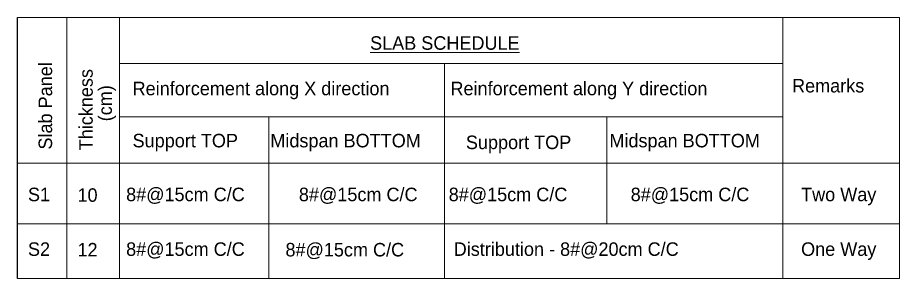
# Model space of a CAD drawing. Header units: metres. Extents: x -16 to 65907, y -5261 to 15511.
# Drawn here: x 21564.8 to 21956.6, y 1268.8 to 1384.5 of the extents above; entities that cross this region are included whole.
import ezdxf

# ---------------------------------------------------------------- set-up
doc = ezdxf.new("R2010")
doc.units = ezdxf.units.M
doc.layers.add('G BEAM', color=122, linetype='Continuous', lineweight=30)
doc.layers.add('maitex', color=2, linetype='Continuous', lineweight=40)
doc.styles.add('BC-1IN10-3', font='FreeSans.ttf', dxfattribs={"height": 6})

msp = doc.modelspace()

# ---------------------------------------------------------------- linework, layer by layer
at = {"layer": 'G BEAM', "color": 7, "lineweight": -3}
msp.add_line((21564.798, 1268.752), (21564.798, 1384.543), dxfattribs=at)
at = {"layer": 'maitex', "color": 7, "lineweight": 15}
for p, q in [((21564.798, 1384.543), (21956.645, 1384.543)), ((21586.612, 1384.543), (21586.612, 1268.752)), ((21610.029, 1384.543), (21610.029, 1268.752)), ((21904.79, 1384.543), (21904.79, 1268.752)), ((21956.645, 1384.543), (21956.645, 1268.752)), ((21610.029, 1364.199), (21904.79, 1364.199)), ((21754.514, 1364.199), (21754.514, 1268.752)), ((21610.029, 1340.474), (21904.79, 1340.474)), ((21676.433, 1340.474), (21676.433, 1268.752)), ((21826.601, 1340.474), (21826.601, 1293.036)), ((21564.798, 1319.969), (21956.645, 1319.969)), ((21564.798, 1293.036), (21956.645, 1293.036)), ((21564.798, 1293.036), (21956.645, 1293.036)), ((21564.798, 1268.752), (21956.645, 1268.752)), ((21564.798, 1268.752), (21956.645, 1268.752))]:
    msp.add_line(p, q, dxfattribs=at)

# ---------------------------------------------------------------- texts
at = {"layer": 'maitex', "color": 7, "lineweight": 15, "style": 'BC-1IN10-3'}
for s, p in [('%%USLAB SCHEDULE', (21721.43, 1370.273, 0)), ('Reinforcement along X direction', (21615.884, 1350.076)), ('Reinforcement along Y direction', (21757.16, 1350.076)), ('Remarks', (21908.946, 1351.319)), ('Support TOP', (21615.884, 1326.934)), ('Midspan BOTTOM', (21677.093, 1326.934)), ('Midspan BOTTOM', (21827.781, 1326.934)), ('Support TOP', (21764.009, 1326.155)), ('S1', (21569.395, 1303.024)), ('10', (21591.402, 1302.749)), ('8#@15cm C/C', (21613.005, 1303.024)), ('8#@15cm C/C', (21689.797, 1303.024)), ('8#@15cm C/C', (21756.364, 1303.024)), ('8#@15cm C/C', (21837.238, 1303.024)), ('Two Way', (21912.974, 1303.024)), ('S2', (21569.395, 1278.74)), ('12', (21591.402, 1278.465)), ('8#@15cm C/C', (21613.005, 1278.74)), ('8#@15cm C/C', (21683.817, 1278.48)), (' Distribution - 8#@20cm C/C', (21756.364, 1278.74)), ('One Way', (21912.974, 1278.74))]:
    msp.add_text(s, height=6, dxfattribs=at).set_placement(p)
for s, p in [('Slab Panel', (21580.119, 1325.951)), ('Thickness', (21598.163, 1325.607)), ('(cm)', (21606.669, 1338.502))]:
    msp.add_text(s, height=6, rotation=90, dxfattribs=at).set_placement(p)

doc.saveas('drawing.dxf')
